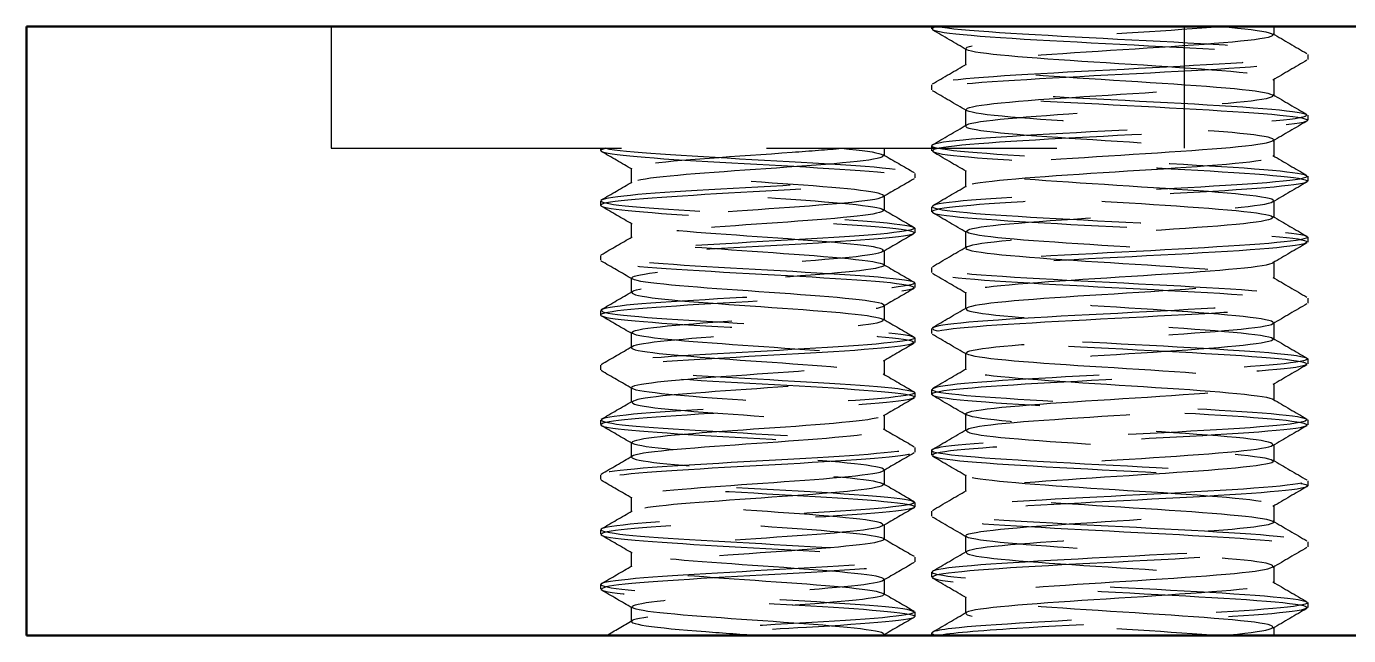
# Model space of a CAD drawing. Header units: millimetres. Extents: x 0 to 420, y 0 to 297.
# Drawn here: x 43.4 to 54.25, y 79.97 to 84.97 of the extents above; entities that cross this region are included whole.
import ezdxf

# ---------------------------------------------------------------- set-up
doc = ezdxf.new("R2010")
doc.units = ezdxf.units.MM
doc.header["$LTSCALE"] = 0.75
doc.linetypes.add('HIDDEN2', pattern=[4.7625, 3.175, -1.5875])
doc.layers.add('Hidden', color=7, linetype='HIDDEN2', lineweight=25)
doc.layers.add('Visible', color=7, linetype='Continuous', lineweight=50)

msp = doc.modelspace()

# ---------------------------------------------------------------- linework, layer by layer
at = {"layer": 'Hidden'}
for p, q in [((45.899, 84.968), (45.899, 83.968)), ((50.826, 84.968), (50.826, 84.948)), ((52.899, 84.968), (52.899, 83.968)), ((53.633, 84.968), (53.633, 84.9)), ((51.104, 84.787), (51.104, 84.65)), ((53.912, 84.739), (53.912, 84.698)), ((53.633, 84.537), (53.633, 84.4)), ((50.826, 84.489), (50.826, 84.448)), ((51.104, 84.287), (51.104, 84.15)), ((53.912, 84.239), (53.912, 84.198)), ((50.826, 83.989), (50.826, 83.948)), ((53.633, 84.037), (53.633, 83.9)), ((45.899, 83.968), (52.899, 83.968)), ((48.109, 83.968), (48.109, 83.95)), ((50.436, 83.968), (50.436, 83.908)), ((48.361, 83.804), (48.361, 83.683)), ((50.689, 83.762), (50.689, 83.725)), ((51.104, 83.787), (51.104, 83.65)), ((53.912, 83.739), (53.912, 83.698)), ((48.109, 83.537), (48.109, 83.5)), ((50.436, 83.579), (50.436, 83.458)), ((53.633, 83.537), (53.633, 83.4)), ((50.826, 83.489), (50.826, 83.448)), ((48.361, 83.354), (48.361, 83.233)), ((50.689, 83.312), (50.689, 83.275)), ((51.104, 83.287), (51.104, 83.15)), ((53.912, 83.239), (53.912, 83.198)), ((50.436, 83.129), (50.436, 83.008)), ((48.109, 83.087), (48.109, 83.05)), ((53.633, 83.037), (53.633, 82.9)), ((48.361, 82.904), (48.361, 82.783)), ((50.826, 82.989), (50.826, 82.948)), ((50.689, 82.862), (50.689, 82.825)), ((51.104, 82.787), (51.104, 82.65)), ((50.436, 82.679), (50.436, 82.558)), ((53.912, 82.739), (53.912, 82.698)), ((48.109, 82.637), (48.109, 82.6)), ((48.361, 82.454), (48.361, 82.333)), ((50.826, 82.489), (50.826, 82.448)), ((53.633, 82.537), (53.633, 82.4)), ((50.689, 82.412), (50.689, 82.375)), ((51.104, 82.287), (51.104, 82.15)), ((53.912, 82.239), (53.912, 82.198)), ((48.109, 82.187), (48.109, 82.15)), ((50.436, 82.229), (50.436, 82.108)), ((53.633, 82.037), (53.633, 81.9)), ((48.361, 82.004), (48.361, 81.883)), ((50.689, 81.962), (50.689, 81.925)), ((50.826, 81.989), (50.826, 81.948)), ((48.109, 81.737), (48.109, 81.7)), ((50.436, 81.779), (50.436, 81.658)), ((51.104, 81.787), (51.104, 81.65)), ((53.912, 81.739), (53.912, 81.698)), ((48.361, 81.554), (48.361, 81.433)), ((50.689, 81.512), (50.689, 81.475)), ((50.826, 81.489), (50.826, 81.448)), ((53.633, 81.537), (53.633, 81.4)), ((48.109, 81.287), (48.109, 81.25)), ((50.436, 81.329), (50.436, 81.208)), ((51.104, 81.287), (51.104, 81.15)), ((53.912, 81.239), (53.912, 81.198)), ((48.361, 81.104), (48.361, 80.983)), ((50.689, 81.062), (50.689, 81.025)), ((50.826, 80.989), (50.826, 80.948)), ((53.633, 81.037), (53.633, 80.9)), ((48.109, 80.837), (48.109, 80.8)), ((50.436, 80.879), (50.436, 80.758)), ((51.104, 80.787), (51.104, 80.65)), ((53.912, 80.739), (53.912, 80.698)), ((48.361, 80.654), (48.361, 80.533)), ((50.689, 80.612), (50.689, 80.575)), ((53.633, 80.537), (53.633, 80.4)), ((50.436, 80.429), (50.436, 80.308)), ((50.826, 80.489), (50.826, 80.448)), ((48.109, 80.387), (48.109, 80.35)), ((51.104, 80.287), (51.104, 80.15)), ((48.361, 80.204), (48.361, 80.083)), ((53.912, 80.239), (53.912, 80.198)), ((50.689, 80.162), (50.689, 80.125)), ((50.436, 79.979), (50.436, 79.968)), ((50.826, 79.989), (50.826, 79.968)), ((53.633, 80.037), (53.633, 79.968))]:
    msp.add_line(p, q, dxfattribs=at)
for points, knots in [([(50.878, 84.968), (50.716, 84.936), (50.97, 84.904), (51.486, 84.871), (52.001, 84.839), (52.741, 84.806), (53.255, 84.774), (53.769, 84.742), (54.021, 84.709), (53.859, 84.677), (53.697, 84.645), (53.131, 84.612), (52.507, 84.58), (51.883, 84.548), (51.242, 84.515), (50.974, 84.483), (50.706, 84.451), (50.828, 84.418), (51.266, 84.386), (51.704, 84.354), (52.427, 84.322), (52.998, 84.289), (53.569, 84.257), (53.949, 84.225), (53.908, 84.193), (53.868, 84.16), (53.411, 84.128), (52.813, 84.096), (52.215, 84.064), (51.518, 84.032), (51.14, 83.999), (50.763, 83.967), (50.731, 83.935), (51.063, 83.903), (51.395, 83.871), (52.069, 83.839), (52.68, 83.807), (53.289, 83.774), (53.795, 83.742), (53.892, 83.71), (53.99, 83.678), (53.674, 83.646), (53.134, 83.614), (52.594, 83.582), (51.866, 83.55), (51.386, 83.518), (50.907, 83.486), (50.708, 83.454), (50.907, 83.422), (51.107, 83.39), (51.692, 83.358), (52.312, 83.326), (52.932, 83.294), (53.547, 83.262), (53.789, 83.23), (54.031, 83.198), (53.885, 83.166), (53.439, 83.134), (52.978, 83.101), (52.229, 83.068), (51.661, 83.035), (51.095, 83.002), (50.75, 82.969), (50.842, 82.936), (50.933, 82.903), (51.451, 82.871), (52.075, 82.838), (52.685, 82.806), (53.354, 82.774), (53.681, 82.742), (54.014, 82.709), (53.968, 82.677), (53.573, 82.644), (53.178, 82.611), (52.462, 82.579), (51.866, 82.546), (51.27, 82.514), (50.835, 82.481), (50.826, 82.449), (50.817, 82.416), (51.233, 82.384), (51.821, 82.352), (52.408, 82.319), (53.125, 82.287), (53.535, 82.254), (53.945, 82.222), (54.022, 82.19), (53.719, 82.158), (53.417, 82.125), (52.758, 82.093), (52.139, 82.061), (51.522, 82.029), (50.988, 81.996), (50.859, 81.964), (50.73, 81.932), (51.014, 81.9), (51.54, 81.868), (52.065, 81.836), (52.796, 81.804), (53.294, 81.772), (53.791, 81.739), (54.023, 81.707), (53.851, 81.675), (53.679, 81.643), (53.115, 81.611), (52.497, 81.579), (51.881, 81.547), (51.251, 81.516), (50.981, 81.484), (50.703, 81.451), (50.827, 81.418), (51.276, 81.385), (51.724, 81.353), (52.461, 81.32), (53.033, 81.287), (53.602, 81.255), (53.967, 81.222), (53.904, 81.19), (53.841, 81.157), (53.358, 81.125), (52.749, 81.093), (52.142, 81.06), (51.453, 81.028), (51.098, 80.996), (50.744, 80.964), (50.746, 80.931), (51.104, 80.899), (51.46, 80.867), (52.145, 80.835), (52.748, 80.803), (53.349, 80.771), (53.829, 80.739), (53.901, 80.707), (53.975, 80.674), (53.614, 80.641), (53.043, 80.609), (52.476, 80.576), (51.743, 80.544), (51.292, 80.511), (50.844, 80.479), (50.705, 80.447), (50.958, 80.415), (51.209, 80.383), (51.831, 80.35), (52.452, 80.318), (53.084, 80.286), (53.67, 80.253), (53.849, 80.22), (54.025, 80.188), (53.794, 80.156), (53.296, 80.124), (52.794, 80.092), (52.053, 80.059), (51.526, 80.027), (51.211, 80.007), (50.975, 79.988), (50.878, 79.968)], [13.875934, 13.875934, 13.875934, 13.875934, 15.098656, 15.098656, 15.098656, 16.320212, 16.320212, 16.320212, 17.540627, 17.540627, 17.540627, 18.759927, 18.759927, 18.759927, 19.978139, 19.978139, 19.978139, 21.195288, 21.195288, 21.195288, 22.411399, 22.411399, 22.411399, 23.626498, 23.626498, 23.626498, 24.840609, 24.840609, 24.840609, 26.053758, 26.053758, 26.053758, 27.26597, 27.26597, 27.26597, 28.477267, 28.477267, 28.477267, 29.687675, 29.687675, 29.687675, 30.897218, 30.897218, 30.897218, 32.10592, 32.10592, 32.10592, 33.313804, 33.313804, 33.313804, 34.520894, 34.520894, 34.520894, 35.727213, 35.727213, 35.727213, 36.932784, 36.932784, 36.932784, 38.175753, 38.175753, 38.175753, 39.413974, 39.413974, 39.413974, 40.649238, 40.649238, 40.649238, 41.857464, 41.857464, 41.857464, 43.08722, 43.08722, 43.08722, 44.314363, 44.314363, 44.314363, 45.539005, 45.539005, 45.539005, 46.761252, 46.761252, 46.761252, 47.981213, 47.981213, 47.981213, 49.19899, 49.19899, 49.19899, 50.414686, 50.414686, 50.414686, 51.628402, 51.628402, 51.628402, 52.840237, 52.840237, 52.840237, 54.050289, 54.050289, 54.050289, 55.258652, 55.258652, 55.258652, 56.465423, 56.465423, 56.465423, 57.666633, 57.666633, 57.666633, 58.903767, 58.903767, 58.903767, 60.135185, 60.135185, 60.135185, 61.361347, 61.361347, 61.361347, 62.582692, 62.582692, 62.582692, 63.799643, 63.799643, 63.799643, 65.012609, 65.012609, 65.012609, 66.221984, 66.221984, 66.221984, 67.42815, 67.42815, 67.42815, 68.663005, 68.663005, 68.663005, 69.88722, 69.88722, 69.88722, 71.10254, 71.10254, 71.10254, 72.310585, 72.310585, 72.310585, 73.541054, 73.541054, 73.541054, 74.753275, 74.753275, 74.753275, 75.975721, 75.975721, 75.975721, 76.707787, 76.707787, 76.707787, 76.707787]), ([(50.878, 84.968), (51.04, 84.936), (51.608, 84.904), (52.235, 84.871), (52.861, 84.839), (53.502, 84.806), (53.767, 84.774), (54.032, 84.742), (53.904, 84.709), (53.461, 84.677), (53.018, 84.645), (52.291, 84.612), (51.721, 84.58), (51.153, 84.548), (50.78, 84.515), (50.831, 84.483), (50.881, 84.451), (51.349, 84.418), (51.952, 84.386), (52.554, 84.354), (53.25, 84.322), (53.617, 84.289), (53.984, 84.257), (53.999, 84.225), (53.653, 84.193), (53.307, 84.16), (52.624, 84.128), (52.016, 84.096), (51.409, 84.064), (50.917, 84.032), (50.838, 83.999), (50.759, 83.967), (51.097, 83.935), (51.648, 83.903), (52.199, 83.871), (52.926, 83.839), (53.392, 83.807), (53.858, 83.774), (54.032, 83.742), (53.81, 83.71), (53.588, 83.678), (52.985, 83.646), (52.363, 83.614), (51.741, 83.582), (51.142, 83.55), (50.924, 83.518), (50.706, 83.486), (50.883, 83.454), (51.35, 83.422), (51.816, 83.39), (52.54, 83.358), (53.089, 83.326), (53.638, 83.294), (53.975, 83.262), (53.9, 83.23), (53.825, 83.198), (53.343, 83.166), (52.741, 83.134), (52.121, 83.101), (51.417, 83.068), (51.071, 83.035), (50.726, 83.002), (50.762, 82.969), (51.156, 82.936), (51.549, 82.903), (52.269, 82.871), (52.87, 82.838), (53.458, 82.806), (53.891, 82.774), (53.911, 82.742), (53.931, 82.709), (53.519, 82.677), (52.93, 82.644), (52.342, 82.611), (51.619, 82.579), (51.205, 82.546), (50.791, 82.514), (50.714, 82.481), (51.021, 82.449), (51.327, 82.416), (51.994, 82.384), (52.614, 82.352), (53.234, 82.319), (53.764, 82.287), (53.884, 82.254), (54.002, 82.222), (53.703, 82.19), (53.167, 82.158), (52.632, 82.125), (51.898, 82.093), (51.408, 82.061), (50.92, 82.029), (50.708, 81.996), (50.901, 81.964), (51.094, 81.932), (51.677, 81.9), (52.3, 81.868), (52.922, 81.836), (53.541, 81.804), (53.787, 81.772), (54.032, 81.739), (53.887, 81.707), (53.44, 81.675), (52.993, 81.643), (52.274, 81.611), (51.712, 81.579), (51.153, 81.547), (50.786, 81.516), (50.829, 81.484), (50.874, 81.451), (51.352, 81.418), (51.966, 81.385), (52.577, 81.353), (53.28, 81.32), (53.639, 81.287), (53.997, 81.255), (53.99, 81.222), (53.622, 81.19), (53.256, 81.157), (52.557, 81.125), (51.952, 81.093), (51.349, 81.06), (50.881, 81.028), (50.831, 80.996), (50.78, 80.964), (51.149, 80.931), (51.714, 80.899), (52.277, 80.867), (52.998, 80.835), (53.444, 80.803), (53.889, 80.771), (54.031, 80.739), (53.786, 80.707), (53.535, 80.674), (52.894, 80.641), (52.26, 80.609), (51.632, 80.576), (51.056, 80.544), (50.884, 80.511), (50.714, 80.479), (50.953, 80.447), (51.458, 80.415), (51.959, 80.383), (52.689, 80.35), (53.21, 80.318), (53.74, 80.286), (54.017, 80.253), (53.869, 80.22), (53.723, 80.188), (53.176, 80.156), (52.557, 80.124), (51.933, 80.092), (51.279, 80.059), (50.993, 80.027), (50.823, 80.007), (50.781, 79.988), (50.878, 79.968)], [14.3984, 14.3984, 14.3984, 14.3984, 15.621123, 15.621123, 15.621123, 16.842678, 16.842678, 16.842678, 18.063093, 18.063093, 18.063093, 19.282394, 19.282394, 19.282394, 20.500605, 20.500605, 20.500605, 21.717754, 21.717754, 21.717754, 22.933865, 22.933865, 22.933865, 24.148964, 24.148964, 24.148964, 25.363076, 25.363076, 25.363076, 26.576225, 26.576225, 26.576225, 27.788436, 27.788436, 27.788436, 28.999734, 28.999734, 28.999734, 30.210142, 30.210142, 30.210142, 31.419685, 31.419685, 31.419685, 32.628386, 32.628386, 32.628386, 33.83627, 33.83627, 33.83627, 35.04336, 35.04336, 35.04336, 36.249679, 36.249679, 36.249679, 37.455251, 37.455251, 37.455251, 38.69822, 38.69822, 38.69822, 39.93644, 39.93644, 39.93644, 41.171705, 41.171705, 41.171705, 42.379931, 42.379931, 42.379931, 43.609686, 43.609686, 43.609686, 44.83683, 44.83683, 44.83683, 46.061471, 46.061471, 46.061471, 47.283719, 47.283719, 47.283719, 48.503679, 48.503679, 48.503679, 49.721456, 49.721456, 49.721456, 50.937152, 50.937152, 50.937152, 52.150869, 52.150869, 52.150869, 53.362704, 53.362704, 53.362704, 54.572755, 54.572755, 54.572755, 55.781119, 55.781119, 55.781119, 56.987889, 56.987889, 56.987889, 58.189099, 58.189099, 58.189099, 59.426233, 59.426233, 59.426233, 60.657651, 60.657651, 60.657651, 61.883813, 61.883813, 61.883813, 63.105158, 63.105158, 63.105158, 64.32211, 64.32211, 64.32211, 65.535076, 65.535076, 65.535076, 66.74445, 66.74445, 66.74445, 67.950616, 67.950616, 67.950616, 69.185472, 69.185472, 69.185472, 70.409687, 70.409687, 70.409687, 71.625007, 71.625007, 71.625007, 72.833051, 72.833051, 72.833051, 74.06352, 74.06352, 74.06352, 75.275742, 75.275742, 75.275742, 76.498187, 76.498187, 76.498187, 77.230253, 77.230253, 77.230253, 77.230253]), ([(53.194, 79.968), (53.604, 80.003), (53.744, 80.037), (53.52, 80.071), (53.297, 80.105), (52.73, 80.139), (52.194, 80.173), (51.659, 80.207), (51.199, 80.241), (51.118, 80.275), (51.038, 80.309), (51.342, 80.343), (51.831, 80.377), (52.319, 80.411), (52.951, 80.445), (53.311, 80.479), (53.67, 80.513), (53.729, 80.547), (53.447, 80.581), (53.166, 80.614), (52.569, 80.648), (52.048, 80.682), (51.528, 80.716), (51.125, 80.75), (51.105, 80.784), (51.085, 80.818), (51.447, 80.852), (51.955, 80.885), (52.463, 80.919), (53.074, 80.953), (53.391, 80.987), (53.707, 81.021), (53.702, 81.054), (53.38, 81.088), (53.058, 81.122), (52.444, 81.156), (51.94, 81.189), (51.436, 81.223), (51.08, 81.257), (51.105, 81.291), (51.13, 81.324), (51.533, 81.358), (52.052, 81.392), (52.57, 81.425), (53.162, 81.459), (53.444, 81.493), (53.725, 81.526), (53.674, 81.56), (53.324, 81.594), (52.958, 81.629), (52.295, 81.664), (51.797, 81.699), (51.305, 81.734), (51.018, 81.769), (51.131, 81.803), (51.243, 81.838), (51.744, 81.873), (52.293, 81.907), (52.84, 81.942), (53.388, 81.976), (53.565, 82.011), (53.742, 82.045), (53.536, 82.08), (53.085, 82.114), (52.642, 82.148), (52.001, 82.182), (51.581, 82.215), (51.155, 82.25), (50.992, 82.284), (51.201, 82.318), (51.409, 82.352), (51.97, 82.387), (52.51, 82.421), (53.049, 82.455), (53.521, 82.489), (53.614, 82.523), (53.707, 82.557), (53.414, 82.591), (52.929, 82.625), (52.445, 82.659), (51.81, 82.693), (51.442, 82.727), (51.075, 82.761), (51.005, 82.795), (51.278, 82.829), (51.55, 82.863), (52.141, 82.897), (52.664, 82.931), (53.186, 82.964), (53.598, 82.998), (53.631, 83.032), (53.663, 83.066), (53.315, 83.1), (52.813, 83.133), (52.311, 83.167), (51.697, 83.201), (51.369, 83.234), (51.041, 83.268), (51.026, 83.302), (51.332, 83.335), (51.648, 83.37), (52.28, 83.405), (52.799, 83.44), (53.315, 83.474), (53.672, 83.509), (53.629, 83.543), (53.588, 83.577), (53.17, 83.61), (52.648, 83.644), (52.118, 83.678), (51.524, 83.713), (51.262, 83.747), (51, 83.781), (51.089, 83.815), (51.469, 83.849), (51.848, 83.883), (52.484, 83.917), (52.961, 83.951), (53.435, 83.984), (53.712, 84.018), (53.61, 84.052), (53.508, 84.086), (53.039, 84.12), (52.507, 84.153), (51.959, 84.188), (51.391, 84.223), (51.191, 84.257), (50.99, 84.292), (51.174, 84.327), (51.618, 84.361), (52.053, 84.395), (52.7, 84.429), (53.132, 84.463), (53.56, 84.497), (53.741, 84.531), (53.556, 84.565), (53.366, 84.6), (52.807, 84.634), (52.258, 84.669), (51.72, 84.703), (51.238, 84.737), (51.13, 84.771), (51.02, 84.806), (51.308, 84.84), (51.799, 84.875), (52.242, 84.906), (52.817, 84.937), (53.194, 84.968)], [-62.831853, -62.831853, -62.831853, -62.831853, -61.546745, -61.546745, -61.546745, -60.262925, -60.262925, -60.262925, -58.980363, -58.980363, -58.980363, -57.699029, -57.699029, -57.699029, -56.418892, -56.418892, -56.418892, -55.139922, -55.139922, -55.139922, -53.862092, -53.862092, -53.862092, -52.58537, -52.58537, -52.58537, -51.309728, -51.309728, -51.309728, -50.035138, -50.035138, -50.035138, -48.761571, -48.761571, -48.761571, -47.488999, -47.488999, -47.488999, -46.217393, -46.217393, -46.217393, -44.946726, -44.946726, -44.946726, -43.676971, -43.676971, -43.676971, -42.4081, -42.4081, -42.4081, -41.082847, -41.082847, -41.082847, -39.774673, -39.774673, -39.774673, -38.470038, -38.470038, -38.470038, -37.168799, -37.168799, -37.168799, -35.870816, -35.870816, -35.870816, -34.59571, -34.59571, -34.59571, -33.303788, -33.303788, -33.303788, -32.014722, -32.014722, -32.014722, -30.728387, -30.728387, -30.728387, -29.444656, -29.444656, -29.444656, -28.163408, -28.163408, -28.163408, -26.884522, -26.884522, -26.884522, -25.607879, -25.607879, -25.607879, -24.333366, -24.333366, -24.333366, -23.060866, -23.060866, -23.060866, -21.790269, -21.790269, -21.790269, -20.521464, -20.521464, -20.521464, -19.2134, -19.2134, -19.2134, -17.912271, -17.912271, -17.912271, -16.641679, -16.641679, -16.641679, -15.352658, -15.352658, -15.352658, -14.068973, -14.068973, -14.068973, -12.790133, -12.790133, -12.790133, -11.515664, -11.515664, -11.515664, -10.24511, -10.24511, -10.24511, -8.937218, -8.937218, -8.937218, -7.629671, -7.629671, -7.629671, -6.346354, -6.346354, -6.346354, -5.072199, -5.072199, -5.072199, -3.765408, -3.765408, -3.765408, -2.482862, -2.482862, -2.482862, -1.178357, -1.178357, -1.178357, 0, 0, 0, 0]), ([(53.194, 84.968), (53.604, 84.934), (53.744, 84.9), (53.52, 84.866), (53.297, 84.832), (52.73, 84.798), (52.194, 84.764), (51.659, 84.73), (51.199, 84.696), (51.118, 84.662), (51.038, 84.628), (51.342, 84.594), (51.831, 84.56), (52.319, 84.526), (52.951, 84.492), (53.311, 84.458), (53.67, 84.424), (53.729, 84.39), (53.447, 84.356), (53.166, 84.322), (52.569, 84.289), (52.048, 84.255), (51.528, 84.221), (51.125, 84.187), (51.105, 84.153), (51.085, 84.119), (51.447, 84.085), (51.955, 84.052), (52.463, 84.018), (53.074, 83.984), (53.391, 83.95), (53.707, 83.916), (53.702, 83.883), (53.38, 83.849), (53.058, 83.815), (52.444, 83.781), (51.94, 83.748), (51.436, 83.714), (51.08, 83.68), (51.105, 83.646), (51.13, 83.613), (51.533, 83.579), (52.052, 83.545), (52.57, 83.512), (53.162, 83.478), (53.444, 83.444), (53.725, 83.411), (53.674, 83.377), (53.324, 83.343), (52.958, 83.308), (52.295, 83.273), (51.797, 83.238), (51.305, 83.203), (51.018, 83.168), (51.131, 83.134), (51.243, 83.099), (51.744, 83.064), (52.293, 83.03), (52.84, 82.995), (53.388, 82.961), (53.565, 82.926), (53.742, 82.892), (53.536, 82.857), (53.085, 82.823), (52.642, 82.789), (52.001, 82.755), (51.581, 82.722), (51.155, 82.687), (50.992, 82.653), (51.201, 82.619), (51.409, 82.585), (51.97, 82.55), (52.51, 82.516), (53.049, 82.482), (53.521, 82.448), (53.614, 82.414), (53.707, 82.38), (53.414, 82.346), (52.929, 82.312), (52.445, 82.278), (51.81, 82.244), (51.442, 82.21), (51.075, 82.176), (51.005, 82.142), (51.278, 82.108), (51.55, 82.074), (52.141, 82.04), (52.664, 82.006), (53.186, 81.972), (53.598, 81.939), (53.631, 81.905), (53.663, 81.871), (53.315, 81.837), (52.813, 81.804), (52.311, 81.77), (51.697, 81.736), (51.369, 81.703), (51.041, 81.669), (51.026, 81.635), (51.332, 81.602), (51.648, 81.567), (52.28, 81.532), (52.799, 81.497), (53.315, 81.463), (53.672, 81.428), (53.629, 81.394), (53.588, 81.36), (53.17, 81.327), (52.648, 81.293), (52.118, 81.259), (51.524, 81.224), (51.262, 81.19), (51, 81.156), (51.089, 81.122), (51.469, 81.088), (51.848, 81.054), (52.484, 81.02), (52.961, 80.986), (53.435, 80.952), (53.712, 80.919), (53.61, 80.885), (53.508, 80.851), (53.039, 80.817), (52.507, 80.784), (51.959, 80.749), (51.391, 80.714), (51.191, 80.68), (50.99, 80.645), (51.174, 80.61), (51.618, 80.576), (52.053, 80.542), (52.7, 80.508), (53.132, 80.474), (53.56, 80.44), (53.741, 80.406), (53.556, 80.372), (53.366, 80.337), (52.807, 80.303), (52.258, 80.268), (51.72, 80.234), (51.238, 80.2), (51.13, 80.166), (51.02, 80.131), (51.308, 80.097), (51.799, 80.062), (52.242, 80.031), (52.817, 80), (53.194, 79.968)], [2.020572, 2.020572, 2.020572, 2.020572, 3.305681, 3.305681, 3.305681, 4.5895, 4.5895, 4.5895, 5.872062, 5.872062, 5.872062, 7.153397, 7.153397, 7.153397, 8.433534, 8.433534, 8.433534, 9.712503, 9.712503, 9.712503, 10.990334, 10.990334, 10.990334, 12.267056, 12.267056, 12.267056, 13.542697, 13.542697, 13.542697, 14.817288, 14.817288, 14.817288, 16.090855, 16.090855, 16.090855, 17.363427, 17.363427, 17.363427, 18.635033, 18.635033, 18.635033, 19.905699, 19.905699, 19.905699, 21.175454, 21.175454, 21.175454, 22.444326, 22.444326, 22.444326, 23.769579, 23.769579, 23.769579, 25.077753, 25.077753, 25.077753, 26.382387, 26.382387, 26.382387, 27.683626, 27.683626, 27.683626, 28.981609, 28.981609, 28.981609, 30.256716, 30.256716, 30.256716, 31.548638, 31.548638, 31.548638, 32.837703, 32.837703, 32.837703, 34.124039, 34.124039, 34.124039, 35.407769, 35.407769, 35.407769, 36.689018, 36.689018, 36.689018, 37.967904, 37.967904, 37.967904, 39.244546, 39.244546, 39.244546, 40.51906, 40.51906, 40.51906, 41.791559, 41.791559, 41.791559, 43.062156, 43.062156, 43.062156, 44.330962, 44.330962, 44.330962, 45.639026, 45.639026, 45.639026, 46.940154, 46.940154, 46.940154, 48.210746, 48.210746, 48.210746, 49.499767, 49.499767, 49.499767, 50.783452, 50.783452, 50.783452, 52.062293, 52.062293, 52.062293, 53.336762, 53.336762, 53.336762, 54.607316, 54.607316, 54.607316, 55.915208, 55.915208, 55.915208, 57.222755, 57.222755, 57.222755, 58.506072, 58.506072, 58.506072, 59.780226, 59.780226, 59.780226, 61.087017, 61.087017, 61.087017, 62.369563, 62.369563, 62.369563, 63.674068, 63.674068, 63.674068, 64.852426, 64.852426, 64.852426, 64.852426]), ([(48.153, 83.968), (48.295, 83.938), (48.806, 83.908), (49.352, 83.877), (49.899, 83.847), (50.437, 83.817), (50.617, 83.786), (50.796, 83.756), (50.605, 83.726), (50.165, 83.695), (49.727, 83.665), (49.076, 83.635), (48.636, 83.605), (48.196, 83.574), (48.002, 83.544), (48.178, 83.514), (48.354, 83.483), (48.887, 83.453), (49.431, 83.423), (49.975, 83.393), (50.488, 83.363), (50.638, 83.332), (50.789, 83.302), (50.565, 83.272), (50.112, 83.242), (49.659, 83.212), (49.012, 83.181), (48.589, 83.151), (48.166, 83.121), (47.999, 83.091), (48.196, 83.061), (48.393, 83.031), (48.937, 83.001), (49.479, 82.97), (50.041, 82.939), (50.552, 82.908), (50.663, 82.877), (50.774, 82.846), (50.481, 82.814), (49.982, 82.783), (49.485, 82.752), (48.826, 82.722), (48.449, 82.691), (48.072, 82.66), (48.008, 82.629), (48.299, 82.598), (48.589, 82.567), (49.208, 82.536), (49.743, 82.505), (50.276, 82.475), (50.681, 82.444), (50.688, 82.413), (50.696, 82.383), (50.307, 82.352), (49.78, 82.321), (49.253, 82.291), (48.632, 82.26), (48.326, 82.229), (48.02, 82.199), (48.054, 82.168), (48.404, 82.138), (48.753, 82.107), (49.39, 82.077), (49.896, 82.046), (50.401, 82.016), (50.736, 81.986), (50.682, 81.955), (50.628, 81.925), (50.191, 81.895), (49.655, 81.864), (49.12, 81.834), (48.529, 81.804), (48.267, 81.773), (48.005, 81.743), (48.091, 81.713), (48.469, 81.682), (48.847, 81.652), (49.485, 81.622), (49.973, 81.592), (50.459, 81.562), (50.757, 81.531), (50.673, 81.501), (50.59, 81.471), (50.134, 81.441), (49.597, 81.411), (49.045, 81.38), (48.455, 81.349), (48.224, 81.318), (47.994, 81.287), (48.14, 81.256), (48.563, 81.225), (48.985, 81.195), (49.646, 81.164), (50.108, 81.133), (50.568, 81.103), (50.793, 81.072), (50.634, 81.041), (50.475, 81.011), (49.95, 80.98), (49.402, 80.95), (48.855, 80.92), (48.329, 80.889), (48.167, 80.859), (48.005, 80.829), (48.216, 80.798), (48.664, 80.768), (49.111, 80.738), (49.757, 80.708), (50.187, 80.678), (50.629, 80.647), (50.804, 80.616), (50.594, 80.585), (50.387, 80.554), (49.821, 80.523), (49.271, 80.493), (48.726, 80.462), (48.241, 80.432), (48.134, 80.401), (48.027, 80.371), (48.3, 80.341), (48.777, 80.311), (49.265, 80.28), (49.926, 80.249), (50.317, 80.218), (50.701, 80.188), (50.794, 80.157), (50.535, 80.127), (50.273, 80.096), (49.672, 80.066), (49.13, 80.035), (48.741, 80.013), (48.397, 79.991), (48.229, 79.968)], [14.400012, 14.400012, 14.400012, 14.400012, 15.672107, 15.672107, 15.672107, 16.943087, 16.943087, 16.943087, 18.212982, 18.212982, 18.212982, 19.48182, 19.48182, 19.48182, 20.749628, 20.749628, 20.749628, 22.016436, 22.016436, 22.016436, 23.28227, 23.28227, 23.28227, 24.547159, 24.547159, 24.547159, 25.811129, 25.811129, 25.811129, 27.074207, 27.074207, 27.074207, 28.336421, 28.336421, 28.336421, 29.646238, 29.646238, 29.646238, 30.946595, 30.946595, 30.946595, 32.243499, 32.243499, 32.243499, 33.537092, 33.537092, 33.537092, 34.827509, 34.827509, 34.827509, 36.114884, 36.114884, 36.114884, 37.399348, 37.399348, 37.399348, 38.681028, 38.681028, 38.681028, 39.960048, 39.960048, 39.960048, 41.236532, 41.236532, 41.236532, 42.510598, 42.510598, 42.510598, 43.782365, 43.782365, 43.782365, 45.051948, 45.051948, 45.051948, 46.319461, 46.319461, 46.319461, 47.585014, 47.585014, 47.585014, 48.848719, 48.848719, 48.848719, 50.110683, 50.110683, 50.110683, 51.410166, 51.410166, 51.410166, 52.702945, 52.702945, 52.702945, 53.989568, 53.989568, 53.989568, 55.270553, 55.270553, 55.270553, 56.5464, 56.5464, 56.5464, 57.817587, 57.817587, 57.817587, 59.084575, 59.084575, 59.084575, 60.34781, 60.34781, 60.34781, 61.645517, 61.645517, 61.645517, 62.930614, 62.930614, 62.930614, 64.205174, 64.205174, 64.205174, 65.471106, 65.471106, 65.471106, 66.765273, 66.765273, 66.765273, 68.037291, 68.037291, 68.037291, 69.324641, 69.324641, 69.324641, 70.250548, 70.250548, 70.250548, 70.250548]), ([(48.153, 83.968), (48.011, 83.938), (48.249, 83.908), (48.712, 83.877), (49.174, 83.847), (49.824, 83.817), (50.239, 83.786), (50.653, 83.756), (50.799, 83.726), (50.582, 83.695), (50.366, 83.665), (49.804, 83.635), (49.261, 83.605), (48.719, 83.574), (48.24, 83.544), (48.133, 83.514), (48.027, 83.483), (48.302, 83.453), (48.78, 83.423), (49.257, 83.393), (49.9, 83.363), (50.292, 83.332), (50.685, 83.302), (50.796, 83.272), (50.555, 83.242), (50.314, 83.212), (49.74, 83.181), (49.202, 83.151), (48.666, 83.121), (48.208, 83.091), (48.124, 83.061), (48.04, 83.031), (48.336, 83.001), (48.822, 82.97), (49.326, 82.939), (49.991, 82.908), (50.365, 82.877), (50.735, 82.846), (50.785, 82.814), (50.481, 82.783), (50.177, 82.752), (49.547, 82.722), (49.015, 82.691), (48.484, 82.66), (48.095, 82.629), (48.109, 82.598), (48.123, 82.567), (48.535, 82.536), (49.072, 82.505), (49.608, 82.475), (50.221, 82.444), (50.506, 82.413), (50.789, 82.383), (50.721, 82.352), (50.347, 82.321), (49.973, 82.291), (49.325, 82.26), (48.83, 82.229), (48.337, 82.199), (48.036, 82.168), (48.126, 82.138), (48.216, 82.107), (48.687, 82.077), (49.232, 82.046), (49.775, 82.016), (50.346, 81.986), (50.573, 81.955), (50.799, 81.925), (50.664, 81.895), (50.255, 81.864), (49.846, 81.834), (49.198, 81.804), (48.731, 81.773), (48.265, 81.743), (48.016, 81.713), (48.146, 81.682), (48.275, 81.652), (48.772, 81.622), (49.315, 81.592), (49.858, 81.562), (50.403, 81.531), (50.601, 81.501), (50.798, 81.471), (50.632, 81.441), (50.21, 81.411), (49.776, 81.38), (49.105, 81.349), (48.65, 81.318), (48.197, 81.287), (47.997, 81.256), (48.183, 81.225), (48.368, 81.195), (48.919, 81.164), (49.472, 81.133), (50.022, 81.103), (50.527, 81.072), (50.654, 81.041), (50.78, 81.011), (50.522, 80.98), (50.048, 80.95), (49.576, 80.92), (48.928, 80.889), (48.526, 80.859), (48.125, 80.829), (47.999, 80.798), (48.231, 80.768), (48.462, 80.738), (49.03, 80.708), (49.568, 80.678), (50.121, 80.647), (50.597, 80.616), (50.676, 80.585), (50.754, 80.554), (50.436, 80.523), (49.933, 80.493), (49.434, 80.462), (48.794, 80.432), (48.431, 80.401), (48.071, 80.371), (48.013, 80.341), (48.294, 80.311), (48.581, 80.28), (49.201, 80.249), (49.738, 80.218), (50.266, 80.188), (50.67, 80.157), (50.688, 80.127), (50.706, 80.096), (50.326, 80.066), (49.8, 80.035), (49.421, 80.013), (48.986, 79.991), (48.66, 79.968)], [13.874321, 13.874321, 13.874321, 13.874321, 15.146416, 15.146416, 15.146416, 16.417396, 16.417396, 16.417396, 17.687291, 17.687291, 17.687291, 18.956129, 18.956129, 18.956129, 20.223937, 20.223937, 20.223937, 21.490745, 21.490745, 21.490745, 22.756579, 22.756579, 22.756579, 24.021468, 24.021468, 24.021468, 25.285438, 25.285438, 25.285438, 26.548516, 26.548516, 26.548516, 27.810731, 27.810731, 27.810731, 29.120547, 29.120547, 29.120547, 30.420904, 30.420904, 30.420904, 31.717808, 31.717808, 31.717808, 33.011401, 33.011401, 33.011401, 34.301818, 34.301818, 34.301818, 35.589193, 35.589193, 35.589193, 36.873657, 36.873657, 36.873657, 38.155337, 38.155337, 38.155337, 39.434357, 39.434357, 39.434357, 40.710841, 40.710841, 40.710841, 41.984907, 41.984907, 41.984907, 43.256674, 43.256674, 43.256674, 44.526257, 44.526257, 44.526257, 45.79377, 45.79377, 45.79377, 47.059324, 47.059324, 47.059324, 48.323028, 48.323028, 48.323028, 49.584992, 49.584992, 49.584992, 50.884475, 50.884475, 50.884475, 52.177255, 52.177255, 52.177255, 53.463877, 53.463877, 53.463877, 54.744862, 54.744862, 54.744862, 56.020709, 56.020709, 56.020709, 57.291896, 57.291896, 57.291896, 58.558884, 58.558884, 58.558884, 59.822119, 59.822119, 59.822119, 61.119826, 61.119826, 61.119826, 62.404923, 62.404923, 62.404923, 63.679483, 63.679483, 63.679483, 64.945415, 64.945415, 64.945415, 66.239582, 66.239582, 66.239582, 67.5116, 67.5116, 67.5116, 68.79895, 68.79895, 68.79895, 69.724858, 69.724858, 69.724858, 69.724858]), ([(50.425, 79.968), (50.493, 80.001), (50.211, 80.033), (49.778, 80.065), (49.346, 80.097), (48.808, 80.129), (48.544, 80.161), (48.281, 80.193), (48.319, 80.225), (48.63, 80.257), (48.942, 80.289), (49.496, 80.321), (49.902, 80.353), (50.307, 80.385), (50.523, 80.417), (50.398, 80.449), (50.273, 80.481), (49.819, 80.512), (49.357, 80.544), (48.895, 80.576), (48.47, 80.608), (48.38, 80.64), (48.291, 80.672), (48.546, 80.704), (48.966, 80.736), (49.386, 80.768), (49.929, 80.799), (50.214, 80.831), (50.51, 80.864), (50.495, 80.897), (50.181, 80.93), (49.868, 80.963), (49.293, 80.996), (48.88, 81.029), (48.468, 81.062), (48.263, 81.095), (48.416, 81.127), (48.568, 81.16), (49.06, 81.193), (49.53, 81.226), (49.999, 81.258), (50.397, 81.291), (50.433, 81.323), (50.47, 81.356), (50.143, 81.389), (49.69, 81.421), (49.238, 81.454), (48.708, 81.486), (48.485, 81.519), (48.262, 81.551), (48.367, 81.583), (48.723, 81.616), (49.079, 81.648), (49.648, 81.68), (50.022, 81.713), (50.396, 81.745), (50.537, 81.777), (50.344, 81.809), (50.152, 81.842), (49.648, 81.874), (49.191, 81.906), (48.735, 81.938), (48.373, 81.97), (48.361, 82.002), (48.35, 82.034), (48.689, 82.066), (49.139, 82.098), (49.587, 82.13), (50.102, 82.162), (50.317, 82.194), (50.532, 82.226), (50.429, 82.258), (50.081, 82.29), (49.732, 82.322), (49.173, 82.354), (48.797, 82.386), (48.407, 82.419), (48.256, 82.452), (48.456, 82.485), (48.655, 82.518), (49.179, 82.551), (49.641, 82.583), (50.101, 82.616), (50.451, 82.649), (50.436, 82.681), (50.42, 82.714), (50.045, 82.746), (49.581, 82.779), (49.12, 82.811), (48.62, 82.844), (48.44, 82.876), (48.261, 82.908), (48.418, 82.94), (48.799, 82.972), (49.178, 83.004), (49.741, 83.037), (50.088, 83.069), (50.434, 83.101), (50.532, 83.132), (50.312, 83.164), (50.094, 83.196), (49.585, 83.228), (49.14, 83.26), (48.681, 83.292), (48.338, 83.325), (48.362, 83.358), (48.386, 83.39), (48.767, 83.422), (49.23, 83.455), (49.689, 83.487), (50.182, 83.519), (50.359, 83.551), (50.534, 83.583), (50.38, 83.615), (50.006, 83.647), (49.624, 83.679), (49.051, 83.712), (48.702, 83.744), (48.359, 83.776), (48.266, 83.808), (48.489, 83.84), (48.714, 83.872), (49.235, 83.904), (49.682, 83.936), (49.832, 83.947), (49.971, 83.958), (50.087, 83.968)], [-55.850536, -55.850536, -55.850536, -55.850536, -54.507327, -54.507327, -54.507327, -53.165359, -53.165359, -53.165359, -51.824599, -51.824599, -51.824599, -50.485013, -50.485013, -50.485013, -49.146569, -49.146569, -49.146569, -47.809233, -47.809233, -47.809233, -46.472972, -46.472972, -46.472972, -45.137755, -45.137755, -45.137755, -43.803549, -43.803549, -43.803549, -42.420924, -42.420924, -42.420924, -41.042543, -41.042543, -41.042543, -39.668231, -39.668231, -39.668231, -38.297818, -38.297818, -38.297818, -36.931137, -36.931137, -36.931137, -35.568026, -35.568026, -35.568026, -34.206225, -34.206225, -34.206225, -32.84979, -32.84979, -32.84979, -31.496463, -31.496463, -31.496463, -30.146097, -30.146097, -30.146097, -28.798548, -28.798548, -28.798548, -27.453676, -27.453676, -27.453676, -26.111342, -26.111342, -26.111342, -24.771411, -24.771411, -24.771411, -23.43375, -23.43375, -23.43375, -22.098228, -22.098228, -22.098228, -20.714366, -20.714366, -20.714366, -19.33893, -19.33893, -19.33893, -17.97123, -17.97123, -17.97123, -16.610609, -16.610609, -16.610609, -15.256445, -15.256445, -15.256445, -13.908144, -13.908144, -13.908144, -12.565139, -12.565139, -12.565139, -11.226882, -11.226882, -11.226882, -9.898391, -9.898391, -9.898391, -8.528185, -8.528185, -8.528185, -7.171969, -7.171969, -7.171969, -5.827311, -5.827311, -5.827311, -4.491981, -4.491981, -4.491981, -3.131377, -3.131377, -3.131377, -1.793252, -1.793252, -1.793252, -0.448586, -0.448586, -0.448586, 0, 0, 0, 0]), ([(50.087, 83.968), (50.435, 83.936), (50.532, 83.904), (50.31, 83.872), (50.089, 83.84), (49.57, 83.808), (49.123, 83.776), (48.676, 83.744), (48.344, 83.712), (48.362, 83.68), (48.38, 83.648), (48.746, 83.616), (49.2, 83.584), (49.655, 83.552), (50.154, 83.52), (50.344, 83.488), (50.535, 83.456), (50.399, 83.425), (50.033, 83.393), (49.667, 83.361), (49.107, 83.329), (48.747, 83.297), (48.388, 83.265), (48.263, 83.233), (48.461, 83.201), (48.659, 83.169), (49.159, 83.138), (49.611, 83.106), (50.079, 83.073), (50.445, 83.04), (50.436, 83.007), (50.428, 82.974), (50.048, 82.941), (49.579, 82.908), (49.111, 82.875), (48.604, 82.842), (48.431, 82.81), (48.26, 82.777), (48.439, 82.744), (48.837, 82.711), (49.235, 82.679), (49.809, 82.646), (50.14, 82.613), (50.47, 82.581), (50.524, 82.548), (50.262, 82.516), (50.001, 82.483), (49.453, 82.451), (49.015, 82.418), (48.579, 82.386), (48.298, 82.354), (48.375, 82.321), (48.451, 82.289), (48.876, 82.257), (49.343, 82.224), (49.81, 82.192), (50.272, 82.16), (50.398, 82.128), (50.524, 82.095), (50.303, 82.063), (49.893, 82.031), (49.484, 81.999), (48.928, 81.967), (48.62, 81.935), (48.313, 81.903), (48.284, 81.871), (48.554, 81.839), (48.823, 81.807), (49.363, 81.775), (49.792, 81.743), (50.22, 81.711), (50.495, 81.679), (50.424, 81.647), (50.352, 81.615), (49.942, 81.583), (49.481, 81.551), (49.004, 81.518), (48.524, 81.485), (48.398, 81.452), (48.272, 81.419), (48.51, 81.386), (48.936, 81.354), (49.36, 81.321), (49.923, 81.288), (50.215, 81.256), (50.506, 81.223), (50.497, 81.191), (50.195, 81.158), (49.895, 81.126), (49.336, 81.093), (48.92, 81.061), (48.506, 81.029), (48.276, 80.997), (48.395, 80.965), (48.513, 80.933), (48.964, 80.9), (49.428, 80.868), (49.891, 80.836), (50.321, 80.805), (50.415, 80.773), (50.508, 80.741), (50.261, 80.709), (49.846, 80.677), (49.419, 80.645), (48.856, 80.612), (48.57, 80.579), (48.288, 80.547), (48.306, 80.515), (48.611, 80.482), (48.914, 80.45), (49.469, 80.418), (49.881, 80.386), (50.29, 80.354), (50.518, 80.322), (50.405, 80.29), (50.289, 80.258), (49.83, 80.225), (49.36, 80.193), (48.897, 80.161), (48.47, 80.129), (48.381, 80.097), (48.29, 80.065), (48.55, 80.033), (48.974, 80.001), (49.116, 79.99), (49.272, 79.979), (49.427, 79.968)], [2.033471, 2.033471, 2.033471, 2.033471, 3.37668, 3.37668, 3.37668, 4.718647, 4.718647, 4.718647, 6.059407, 6.059407, 6.059407, 7.398993, 7.398993, 7.398993, 8.737438, 8.737438, 8.737438, 10.074774, 10.074774, 10.074774, 11.411035, 11.411035, 11.411035, 12.746252, 12.746252, 12.746252, 14.080458, 14.080458, 14.080458, 15.463083, 15.463083, 15.463083, 16.841464, 16.841464, 16.841464, 18.215775, 18.215775, 18.215775, 19.586188, 19.586188, 19.586188, 20.952869, 20.952869, 20.952869, 22.31598, 22.31598, 22.31598, 23.677782, 23.677782, 23.677782, 25.034217, 25.034217, 25.034217, 26.387544, 26.387544, 26.387544, 27.73791, 27.73791, 27.73791, 29.085458, 29.085458, 29.085458, 30.430331, 30.430331, 30.430331, 31.772665, 31.772665, 31.772665, 33.112596, 33.112596, 33.112596, 34.450257, 34.450257, 34.450257, 35.785779, 35.785779, 35.785779, 37.169641, 37.169641, 37.169641, 38.545076, 38.545076, 38.545076, 39.912777, 39.912777, 39.912777, 41.273398, 41.273398, 41.273398, 42.627562, 42.627562, 42.627562, 43.975863, 43.975863, 43.975863, 45.318868, 45.318868, 45.318868, 46.657125, 46.657125, 46.657125, 47.985615, 47.985615, 47.985615, 49.355821, 49.355821, 49.355821, 50.712038, 50.712038, 50.712038, 52.056696, 52.056696, 52.056696, 53.392025, 53.392025, 53.392025, 54.75263, 54.75263, 54.75263, 56.090754, 56.090754, 56.090754, 57.435421, 57.435421, 57.435421, 57.884007, 57.884007, 57.884007, 57.884007])]:
    msp.add_open_spline(points, degree=3, knots=knots, dxfattribs=at)
for points in [[(51.112, 84.778), (51.018, 84.832), (50.925, 84.887), (50.832, 84.941)], [(53.626, 84.909), (53.719, 84.855), (53.812, 84.8), (53.905, 84.746)], [(50.832, 84.496), (50.925, 84.55), (51.018, 84.605), (51.112, 84.659)], [(53.905, 84.691), (53.812, 84.637), (53.719, 84.582), (53.626, 84.528)], [(51.112, 84.278), (51.018, 84.332), (50.925, 84.387), (50.832, 84.441)], [(53.626, 84.409), (53.719, 84.355), (53.812, 84.3), (53.905, 84.246)], [(53.905, 84.191), (53.812, 84.137), (53.719, 84.082), (53.626, 84.028)], [(50.832, 83.996), (50.925, 84.05), (51.018, 84.105), (51.112, 84.159)], [(48.368, 83.796), (48.284, 83.845), (48.199, 83.894), (48.115, 83.943)], [(50.429, 83.916), (50.514, 83.867), (50.598, 83.818), (50.683, 83.769)], [(51.112, 83.778), (51.018, 83.832), (50.925, 83.887), (50.832, 83.941)], [(53.626, 83.909), (53.719, 83.855), (53.812, 83.8), (53.905, 83.746)], [(48.115, 83.544), (48.199, 83.593), (48.284, 83.642), (48.368, 83.691)], [(50.683, 83.718), (50.598, 83.669), (50.514, 83.62), (50.429, 83.571)], [(50.832, 83.496), (50.925, 83.55), (51.018, 83.605), (51.112, 83.659)], [(53.905, 83.691), (53.812, 83.637), (53.719, 83.582), (53.626, 83.528)], [(48.368, 83.346), (48.284, 83.395), (48.199, 83.444), (48.115, 83.493)], [(50.429, 83.466), (50.514, 83.417), (50.598, 83.368), (50.683, 83.319)], [(51.112, 83.278), (51.018, 83.332), (50.925, 83.387), (50.832, 83.441)], [(53.626, 83.409), (53.719, 83.355), (53.812, 83.3), (53.905, 83.246)], [(48.115, 83.094), (48.199, 83.143), (48.284, 83.192), (48.368, 83.241)], [(50.683, 83.268), (50.598, 83.219), (50.514, 83.17), (50.429, 83.121)], [(50.832, 82.996), (50.925, 83.05), (51.018, 83.105), (51.112, 83.159)], [(53.905, 83.191), (53.812, 83.137), (53.719, 83.082), (53.626, 83.028)], [(48.368, 82.896), (48.284, 82.945), (48.199, 82.994), (48.115, 83.043)], [(50.429, 83.016), (50.514, 82.967), (50.598, 82.918), (50.683, 82.869)], [(51.112, 82.778), (51.018, 82.832), (50.925, 82.887), (50.832, 82.941)], [(53.626, 82.909), (53.719, 82.855), (53.812, 82.8), (53.905, 82.746)], [(48.115, 82.644), (48.199, 82.693), (48.284, 82.742), (48.368, 82.791)], [(50.683, 82.818), (50.598, 82.769), (50.514, 82.72), (50.429, 82.671)], [(53.905, 82.691), (53.812, 82.637), (53.719, 82.582), (53.626, 82.528)], [(48.368, 82.446), (48.284, 82.495), (48.199, 82.544), (48.115, 82.593)], [(50.429, 82.566), (50.514, 82.517), (50.598, 82.468), (50.683, 82.419)], [(50.832, 82.496), (50.925, 82.55), (51.018, 82.605), (51.112, 82.659)], [(48.115, 82.194), (48.199, 82.243), (48.284, 82.292), (48.368, 82.341)], [(50.683, 82.368), (50.598, 82.319), (50.514, 82.27), (50.429, 82.221)], [(51.112, 82.278), (51.018, 82.332), (50.925, 82.387), (50.832, 82.441)], [(53.626, 82.409), (53.719, 82.355), (53.812, 82.3), (53.905, 82.246)], [(48.368, 81.996), (48.284, 82.045), (48.199, 82.094), (48.115, 82.143)], [(50.832, 81.996), (50.925, 82.05), (51.018, 82.105), (51.112, 82.159)], [(53.905, 82.191), (53.812, 82.137), (53.719, 82.082), (53.626, 82.028)], [(50.429, 82.116), (50.514, 82.067), (50.598, 82.018), (50.683, 81.969)], [(50.683, 81.918), (50.598, 81.869), (50.514, 81.82), (50.429, 81.771)], [(51.112, 81.778), (51.018, 81.832), (50.925, 81.887), (50.832, 81.941)], [(53.626, 81.909), (53.719, 81.855), (53.812, 81.8), (53.905, 81.746)], [(48.115, 81.744), (48.199, 81.793), (48.284, 81.842), (48.368, 81.891)], [(48.368, 81.546), (48.284, 81.595), (48.199, 81.644), (48.115, 81.693)], [(53.905, 81.691), (53.812, 81.637), (53.719, 81.582), (53.626, 81.528)], [(50.429, 81.666), (50.514, 81.617), (50.598, 81.568), (50.683, 81.519)], [(50.832, 81.496), (50.925, 81.55), (51.018, 81.605), (51.112, 81.659)], [(48.115, 81.294), (48.199, 81.343), (48.284, 81.392), (48.368, 81.441)], [(50.683, 81.468), (50.598, 81.419), (50.514, 81.37), (50.429, 81.321)], [(51.112, 81.278), (51.018, 81.332), (50.925, 81.387), (50.832, 81.441)], [(53.626, 81.409), (53.719, 81.355), (53.812, 81.3), (53.905, 81.246)], [(48.368, 81.096), (48.284, 81.145), (48.199, 81.194), (48.115, 81.243)], [(50.429, 81.216), (50.514, 81.167), (50.598, 81.118), (50.683, 81.069)], [(50.832, 80.996), (50.925, 81.05), (51.018, 81.105), (51.112, 81.159)], [(53.905, 81.191), (53.812, 81.137), (53.719, 81.082), (53.626, 81.028)], [(48.115, 80.844), (48.199, 80.893), (48.284, 80.942), (48.368, 80.991)], [(50.683, 81.018), (50.598, 80.969), (50.514, 80.92), (50.429, 80.871)], [(51.112, 80.778), (51.018, 80.832), (50.925, 80.887), (50.832, 80.941)], [(53.626, 80.909), (53.719, 80.855), (53.812, 80.8), (53.905, 80.746)], [(48.368, 80.646), (48.284, 80.695), (48.199, 80.744), (48.115, 80.793)], [(50.429, 80.766), (50.514, 80.717), (50.598, 80.668), (50.683, 80.619)], [(50.832, 80.496), (50.925, 80.55), (51.018, 80.605), (51.112, 80.659)], [(53.905, 80.691), (53.812, 80.637), (53.719, 80.582), (53.626, 80.528)], [(48.115, 80.394), (48.199, 80.443), (48.284, 80.492), (48.368, 80.541)], [(50.683, 80.568), (50.598, 80.519), (50.514, 80.47), (50.429, 80.421)], [(51.112, 80.278), (51.018, 80.332), (50.925, 80.387), (50.832, 80.441)], [(53.626, 80.409), (53.719, 80.355), (53.812, 80.3), (53.905, 80.246)], [(48.368, 80.196), (48.284, 80.245), (48.199, 80.294), (48.115, 80.343)], [(50.429, 80.316), (50.514, 80.267), (50.598, 80.218), (50.683, 80.169)], [(53.905, 80.191), (53.812, 80.137), (53.719, 80.082), (53.626, 80.028)], [(48.156, 79.968), (48.227, 80.009), (48.298, 80.05), (48.368, 80.091)], [(50.683, 80.118), (50.598, 80.069), (50.514, 80.02), (50.429, 79.971)], [(50.832, 79.996), (50.925, 80.05), (51.018, 80.105), (51.112, 80.159)]]:
    msp.add_open_spline(points, degree=3, dxfattribs=at)
at = {"layer": 'Visible'}
for p, q in [((43.399, 84.968), (63.399, 84.968)), ((43.399, 79.968), (43.399, 84.968)), ((63.399, 79.968), (43.399, 79.968))]:
    msp.add_line(p, q, dxfattribs=at)

doc.saveas('drawing.dxf')
